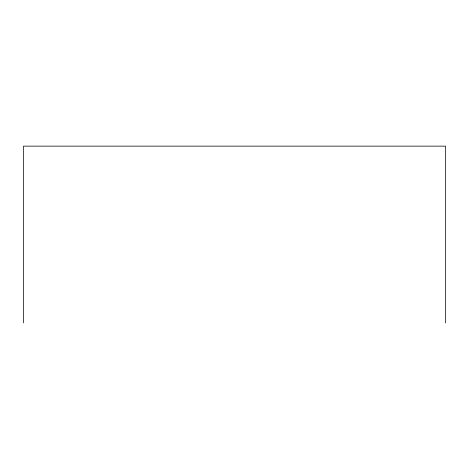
<?xml version="1.0" encoding="UTF-8"?>
<svg xmlns="http://www.w3.org/2000/svg" width="469" height="469" viewBox="0 0 469 469"><rect width="100%" height="100%" fill="white"/><g stroke="black" fill="none" stroke-linecap="round" stroke-linejoin="round"><path stroke-width="0.7" d="M445.55 322.865L445.55 146.135L23.45 146.135L23.45 322.865"/></g></svg>
